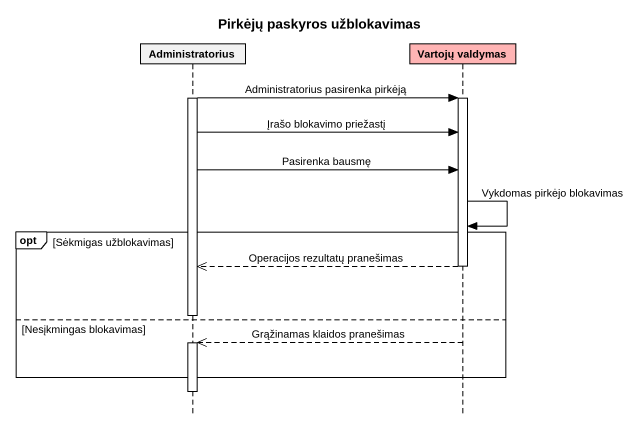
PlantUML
@startuml
title Pirkėjų paskyros užblokavimas
hide footbox
participant Administratorius
participant "Vartojų valdymas" as Vartojų_valdymas #FFB4B4

activate Administratorius
Administratorius -> Vartojų_valdymas : Administratorius pasirenka pirkėją
activate Vartojų_valdymas
Administratorius -> Vartojų_valdymas : Įrašo blokavimo priežastį
Administratorius -> Vartojų_valdymas : Pasirenka bausmę
Vartojų_valdymas -> Vartojų_valdymas : Vykdomas pirkėjo blokavimas
opt Sėkmigas užblokavimas
  Vartojų_valdymas -->> Administratorius : Operacijos rezultatų pranešimas
  deactivate Vartojų_valdymas
  deactivate Administratorius
else Nesįkmingas blokavimas
  Vartojų_valdymas -->> Administratorius : Grąžinamas klaidos pranešimas
  activate Administratorius
end
deactivate Administratorius
@enduml
